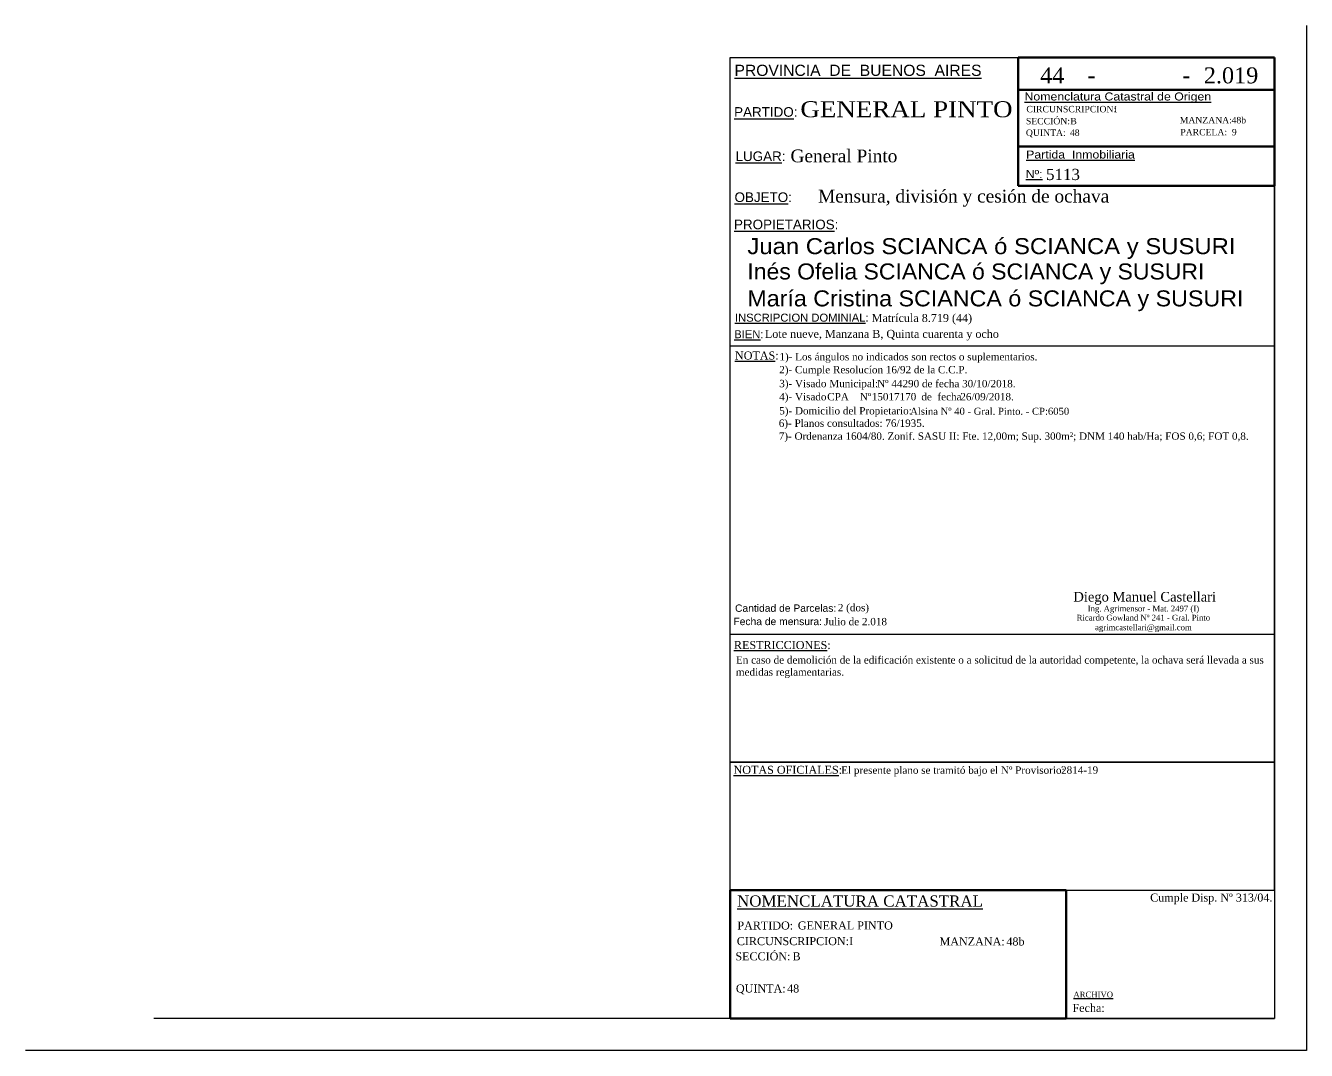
# Model space of a CAD drawing. Header units: feet. Extents: x 1554 to 7460, y 4629 to 11811.
# Drawn here: x 2283 to 2683, y 6400.5 to 6720.5 of the extents above; entities that cross this region are included whole.
import ezdxf
from ezdxf.enums import TextEntityAlignment as Align

# ---------------------------------------------------------------- set-up
doc = ezdxf.new("R2010")
doc.units = ezdxf.units.FT
doc.header["$MEASUREMENT"] = 0
doc.layers.get('0').update_dxf_attribs({"linetype": 'CONTINUOUS'})
doc.layers.add('CARATULA', color=7, linetype='CONTINUOUS')
doc.styles.add('ARIAL', font='arial.ttf')
doc.styles.get("Standard").update_dxf_attribs({"font": 'txt.SHX', "bigfont": 'whgtxt.shx'})
doc.styles.add('Time New Roman', font='times.ttf')
doc.styles.add('Times New Roman', font='times.ttf')

# ---------------------------------------------------------------- blocks, each defined once
blk = doc.blocks.new('MENS-V1-MA')
at = {"layer": 'CARATULA', "color": 8}
for p, q in [((0, 90), (90, 90)), ((0, 90), (90, 90)), ((0, 0), (0, 90)), ((90, 50), (90, 90)), ((90, 90), (90, 50)), ((90, 50), (170, 50)), ((170, 0), (170, 50)), ((0, 0), (170, 0)), ((0, 0), (170, 0))]:
    blk.add_line(p, q, dxfattribs=at)
at = {"layer": 'CARATULA', "color": 2, "style": 'ARIAL'}
for s, height, p in [('%%uPROVINCIA  DE  BUENOS  AIRES', 3.5, (1.39, 84.29)), ('%%uPARTIDO%%U:', 3, (1.27, 71.54)), ('%%uLUGAR%%U:', 3, (1.72, 57.71)), ('%%uOBJETO%%U:', 3, (1.4, 44.92)), ('%%UPROPIETARIOS%%U:', 3, (1.24, 36.42)), ('%%uINSCRIPCION DOMINIAL%%U:', 2.5, (1.54, 7.56)), ('%%uBIEN%%U:', 2.5, (1.33, 2.39))]:
    blk.add_text(s, height=height, dxfattribs=at).set_placement(p)
at = {"layer": 'CARATULA', "color": 3, "style": 'Time New Roman', "width": 8.977718, "flags": 4}
blk.add_attdef('PARTIDO', text='', height=5, dxfattribs=at).set_placement((21.95, 71.39), (88.23, 71.39), align=Align.FIT)
at = {"layer": 'CARATULA', "color": 3, "style": 'Time New Roman', "flags": 4}
for tag, p, height in [('LUGAR', (18.87, 57.31), 4), ('OBJETO', (19.93, 44.75), 4), ('INSCRIPCIONDOMINIAL', (44.25, 7.46), 2.5), ('BIEN', (10.89, 2.5), 2.5)]:
    blk.add_attdef(tag, p, '', height=height, dxfattribs=at)
at = {"layer": 'CARATULA', "color": 6, "style": 'ARIAL', "flags": 4}
for tag, width, p, p2 in [('PROPIETARIORENGLÓN1', 19.62236, (5.41, 28.64), (157.87, 28.64)), ('PROPIETARIORENGLÓN2', 19.908582, (5.41, 20.74), (160.09, 20.74)), ('PROPIETARIORENGLÓN3', 19.940384, (5.41, 12.32), (160.34, 12.32))]:
    blk.add_attdef(tag, text='', height=5, dxfattribs=dict(at, width=width)).set_placement(p, p2, align=Align.FIT)
blk = doc.blocks.new('MENS-V4-MA')
at = {"layer": 'CARATULA', "color": 8}
for p, q in [((0, 40), (170, 40)), ((0, 40), (170, 40)), ((0, 0), (0, 40)), ((170, 0), (170, 40)), ((0, 0), (170, 0)), ((170, 0), (0, 0))]:
    blk.add_line(p, q, dxfattribs=at)
at = {"layer": 'CARATULA', "color": 2, "style": 'Time New Roman'}
blk.add_text('%%uRESTRICCIONES%%U:', height=2.5, dxfattribs=at).set_placement((1.22, 35.33))
at = {"layer": 'CARATULA', "color": 3, "style": 'Time New Roman', "flags": 4}
for tag, p in [('RESTRICCION01', (1.84, 30.77)), ('RESTRICCION02', (1.84, 27.01)), ('RESTRICCION03', (1.84, 23.14)), ('RESTRICCION04', (1.84, 19.26)), ('RESTRICCION05', (1.84, 15.34)), ('RESTRICCION06', (1.84, 11.47)), ('RESTRICCION07', (1.84, 7.56)), ('RESTRICCION08', (1.84, 3.65))]:
    blk.add_attdef(tag, p, '', height=2.3, dxfattribs=at)
blk = doc.blocks.new('MENS-V5-MA')
at = {"layer": 'CARATULA', "color": 8}
for p, q in [((0, 40), (170, 40)), ((0, 0), (0, 40)), ((170, 0), (170, 40)), ((0, 0), (170, 0))]:
    blk.add_line(p, q, dxfattribs=at)
at = {"layer": 'CARATULA', "color": 2, "style": 'Time New Roman'}
blk.add_text('%%UNOTAS OFICIALES%%U:', height=2.5, dxfattribs=at).set_placement((1.1, 36.36))
at = {"layer": 'CARATULA', "color": 3, "style": 'Time New Roman'}
blk.add_text('El presente plano se tramitó bajo el Nº Provisorio:', height=2.3, dxfattribs=at).set_placement((34.73, 36.36))
at = {"layer": 'CARATULA', "color": 3, "style": 'Time New Roman', "flags": 4}
for tag, p in [('NROPROVISORIO', (103.39, 36.38)), ('NOTAOFICIAL01', (1.43, 31.27)), ('NOTAOFICIAL02', (1.64, 27.52)), ('NOTAOFICIAL03', (1.64, 24.04)), ('NOTAOFICIAL04', (1.64, 20.53)), ('NOTAOFICIAL05', (1.63, 16.8)), ('NOTAOFICIAL06', (1.64, 12.93)), ('NOTAOFICIAL07', (1.64, 9.11)), ('NOTAOFICIAL08', (1.64, 5.28))]:
    blk.add_attdef(tag, p, '', height=2.3, dxfattribs=at)
blk = doc.blocks.new('MENS-V6-MA')
at = {"layer": 'CARATULA', "color": 8, "lineweight": 80}
for p, q in [((105, 40), (0, 40)), ((0, 40), (0, 0)), ((105, 0), (105, 40)), ((105, 0), (0, 0))]:
    blk.add_line(p, q, dxfattribs=at)
at = {"layer": 'CARATULA', "color": 3, "style": 'Time New Roman'}
blk.add_text('%%UNOMENCLATURA CATASTRAL', height=3.5, dxfattribs=at).set_placement((2.19, 34.89))
at = {"layer": 'CARATULA', "color": 2, "linetype": 'Continuous', "lineweight": 25, "style": 'Times New Roman'}
for s, p in [('PARTIDO:', (2.29, 27.74)), ('CIRCUNSCRIPCION:', (2.12, 22.86))]:
    blk.add_text(s, height=2.5, dxfattribs=at).set_placement(p)
at = {"layer": 'CARATULA', "color": 3, "linetype": 'Continuous', "lineweight": 25, "style": 'Times New Roman'}
for tag, p in [('EXALTACION_DE_LA_CRUZ_XXXXXXX', (21.16, 27.76)), ('XXXXX', (86.53, 27.9)), ('XXXX', (37.22, 22.92)), ('XXXXXX', (86.31, 22.76)), ('XXX', (19.53, 18.12)), ('XXXXXX', (86.28, 17.66)), ('XXXXX', (20.19, 13.15)), ('XXXXXX', (17.83, 8.07))]:
    blk.add_attdef(tag, p, '', height=2.5, dxfattribs=at)
at = {"layer": 'CARATULA', "color": 2, "linetype": 'Continuous', "lineweight": 25, "style": 'Times New Roman'}
for tag, p in [('FRACCIÓN:', (65.91, 27.9)), ('PARCELA:', (65.67, 17.66)), ('CHACRA:', (1.82, 13.15))]:
    blk.add_attdef(tag, p, '', height=2.5, dxfattribs=at)
for tag, p in [('MANZANA:', (85.78, 22.76)), ('SECCIÓN:', (18.87, 18.12)), ('QUINTA:', (17.37, 8.07))]:
    blk.add_attdef(tag, text='', height=2.5, dxfattribs=at).set_placement(p, align=Align.RIGHT)
at = {"layer": 'CARATULA', "color": 3, "style": 'Time New Roman', "flags": 4}
blk.add_attdef('LOCALIDADFECHA', (3.81, 2.82), '', height=2.2, dxfattribs=at)
blk = doc.blocks.new('MENS-V3-MA')
at = {"layer": 'CARATULA', "color": 8}
for p, q in [((0, 90), (170, 90)), ((0, 0), (0, 90)), ((170, 0), (170, 90)), ((0, 0), (170, 0))]:
    blk.add_line(p, q, dxfattribs=at)
at = {"layer": 'CARATULA', "color": 2}
for s, height, style, p in [('%%UNOTAS%%U:', 2.5, 'Time New Roman', (1.54, 85.74)), ('Cantidad de Parcelas:', 2.3, 'ARIAL', (1.56, 6.95)), ('Fecha de mensura:', 2.3, 'ARIAL', (1.05, 2.79))]:
    blk.add_text(s, height=height, dxfattribs=dict(at, style=style)).set_placement(p)
at = {"layer": 'CARATULA', "color": 3, "style": 'Time New Roman'}
for s, p in [('2)- Cumple Resolucíon 16/92 de la C.C.P.', (15.36, 81.42)), ('3)- Visado Municipal:', (15.36, 77.09)), ('4)- Visado            Nº                  de  fecha', (15.36, 72.97)), ('5)- Domicilio del Propietario:', (15.36, 68.59))]:
    blk.add_text(s, height=2.3, dxfattribs=at).set_placement(p)
at = {"layer": 'CARATULA', "color": 3, "style": 'Time New Roman', "flags": 4}
for tag, p in [('NOTA1', (15.43, 85.47)), ('VISADOMUNICIPALNº', (45.93, 77.06)), ('CPA/CPI', (30.34, 72.97)), ('NºDEVISADO', (43.49, 72.97)), ('FECHADEVISADO', (65.99, 72.97)), ('DOMICILIOPROPIETARIO', (56.25, 68.48)), ('NOTA06', (15.22, 64.71)), ('NOTA07', (15.22, 60.66)), ('NOTA08', (15.22, 56.89)), ('NOTA09', (15.22, 52.93)), ('NOTA10', (15.22, 49.16)), ('NOTA11', (15.22, 45.41)), ('NOTA12', (15.22, 41.6)), ('NOTA13', (15.22, 37.73)), ('NOTA14', (15.22, 34.37)), ('NOTA15', (15.22, 30.83)), ('NOTA16', (15.22, 27.59)), ('NOTA17', (15.22, 24.04)), ('NOTA18', (15.22, 20.6)), ('CANTIDADPARCELAS', (33.66, 7.11)), ('FECHAMENSURA', (29.43, 2.74))]:
    blk.add_attdef(tag, p, '', height=2.3, dxfattribs=at)
at = {"layer": 'CARATULA', "color": 4, "style": 'Time New Roman', "flags": 4}
blk.add_attdef('NOMBREPROFESIONAL', text='', height=3, dxfattribs=at).set_placement((129.51, 10.15), align=Align.CENTER)
at = {"layer": 'CARATULA', "color": 2, "style": 'Time New Roman', "flags": 4}
for tag, p in [('TITULO-MATRICULANº', (129.09, 7.06)), ('DOMICILIOPROFESIONAL', (129.09, 4.22)), ('E-MAIL', (129.09, 1.2))]:
    blk.add_attdef(tag, text='', height=2, dxfattribs=at).set_placement(p, align=Align.CENTER)
blk = doc.blocks.new('MENS-V7-MA')
at = {"layer": 'CARATULA', "color": 8}
for p, q in [((0, 40), (65, 40)), ((0, 40), (0, 0)), ((65, 40), (65, 0)), ((0, 0), (65, 0))]:
    blk.add_line(p, q, dxfattribs=at)
at = {"layer": 'CARATULA', "color": 3, "style": 'Time New Roman'}
blk.add_text('%%uARCHIVO', height=1.8, dxfattribs=at).set_placement((2.24, 6.53))
at = {"layer": 'CARATULA', "color": 2, "style": 'Time New Roman'}
blk.add_text('Fecha:', height=2.5, dxfattribs=at).set_placement((1.95, 2))
at = {"layer": 'CARATULA', "color": 3, "insert": (26.2, 38.97), "char_height": 2.5, "width": 38.7986, "attachment_point": 1}
blk.add_mtext('\\fRomantic|b0|i0|c2|p2;\\C2;Cumple Disp. Nº 313/04.', dxfattribs=at)
at = {"layer": 'CARATULA', "color": 3, "style": 'Time New Roman', "flags": 4}
blk.add_attdef('FILEFECHA', (11.72, 1.86), '', height=2.5, dxfattribs=at)
blk = doc.blocks.new('MENS-V2-MA')
at = {"layer": 'CARATULA', "color": 8, "lineweight": 80}
for p, q in [((0, 40), (80, 40)), ((0, 40), (0, 0)), ((80, 40), (80, 0)), ((80, 30), (0, 30)), ((0, 12.26), (80, 12.26)), ((0, 0), (80, 0))]:
    blk.add_line(p, q, dxfattribs=at)
at = {"layer": 'CARATULA', "color": 3, "style": 'Time New Roman'}
for p in [(21.63, 32.04), (51.25, 32.04)]:
    blk.add_text('-', height=5, dxfattribs=at).set_placement(p)
at = {"layer": 'CARATULA', "color": 2, "style": 'ARIAL', "width": 1.1}
for s, p in [('%%uNomenclatura Catastral de Origen', (1.97, 26.62)), ('%%uPartida  Inmobiliaria', (2.48, 8.5)), ('%%UNº:', (2.35, 2.41))]:
    blk.add_text(s, height=2.5, dxfattribs=at).set_placement(p)
at = {"layer": 'CARATULA', "color": 2, "lineweight": 25, "style": 'Times New Roman'}
blk.add_text('CIRCUNSCRIPCION:', height=2, dxfattribs=at).set_placement((2.55, 22.94))
at = {"layer": 'CARATULA', "color": 3, "style": 'Time New Roman'}
for tag, p in [('XXX', (10.62, 31.97)), ('XXXX', (37.84, 31.97)), ('XXXX', (66.48, 31.97))]:
    blk.add_attdef(tag, text='', height=5, dxfattribs=at).set_placement(p, align=Align.CENTER)
at = {"layer": 'CARATULA', "color": 3, "linetype": 'Continuous', "lineweight": 25, "style": 'Times New Roman'}
for tag, p, height in [('XXXX', (29.92, 22.95), 2), ('XXXXX', (66.74, 23.08), 2), ('XXXXX', (16.28, 19.18), 2), ('XXXXX', (66.65, 19.49), 2), ('XXXXX', (16.15, 15.57), 2), ('XXXXXX', (66.72, 15.75), 2), ('1234567890123456789012345', (8.71, 1.78), 3.5)]:
    blk.add_attdef(tag, p, '', height=height, dxfattribs=at)
at = {"layer": 'CARATULA', "color": 2, "linetype": 'Continuous', "lineweight": 25, "style": 'Times New Roman'}
for tag, p in [('FRACCIÓN:', (50.63, 23.08)), ('SECCIÓN:', (2.41, 19.18)), ('MANZANA:', (50.45, 19.49)), ('CHACRA:', (2.41, 15.57)), ('PARCELA:', (50.63, 15.75))]:
    blk.add_attdef(tag, p, '', height=2, dxfattribs=at)

msp = doc.modelspace()

# ---------------------------------------------------------------- linework, layer by layer
at = {"color": 8}
msp.add_line((2502.996, 6410.485), (2502.996, 6710.485), dxfattribs=at)
at = {"layer": 'CARATULA', "color": 1, "linetype": 'Continuous'}
for p, q in [((2682.996, 6720.485), (2682.996, 6400.485)), ((2682.996, 6400.485), (2282.996, 6400.485))]:
    msp.add_line(p, q, dxfattribs=at)
at = {"layer": 'CARATULA', "color": 8, "linetype": 'Continuous'}
for p, q in [((2502.996, 6710.485), (2672.996, 6710.485)), ((2672.996, 6710.485), (2672.996, 6410.485)), ((2502.996, 6410.485), (2322.996, 6410.485)), ((2672.996, 6410.485), (2502.996, 6410.485))]:
    msp.add_line(p, q, dxfattribs=at)
at = {"layer": 'CARATULA', "color": 8}
for p, q in [((2502.996, 6710.485), (2672.996, 6710.485)), ((2502.996, 6620.485), (2672.996, 6620.485)), ((2502.996, 6620.485), (2672.996, 6620.485)), ((2672.996, 6530.485), (2672.996, 6620.485)), ((2502.996, 6530.485), (2672.996, 6530.485)), ((2502.996, 6530.485), (2672.996, 6530.485)), ((2672.996, 6410.485), (2502.996, 6410.485))]:
    msp.add_line(p, q, dxfattribs=at)

# ---------------------------------------------------------------- block references
ref = msp.add_blockref('MENS-V1-MA', (2502.996, 6620.485))
ref.add_attrib('PARTIDO', 'GENERAL PINTO', dxfattribs={"layer": 'CARATULA', "color": 3, "height": 5, "style": 'Time New Roman', "width": 1.142152, "flags": 4}).set_placement((2524.95, 6691.876), (2591.231, 6691.876), align=Align.FIT)
ref.add_attrib('LUGAR', 'General Pinto', (2521.87, 6677.799), dxfattribs={"layer": 'CARATULA', "color": 3, "height": 4, "style": 'Time New Roman', "flags": 4})
ref.add_attrib('OBJETO', '     Mensura, división y cesión de ochava', (2522.927, 6665.239), dxfattribs={"layer": 'CARATULA', "color": 3, "height": 4, "style": 'Time New Roman', "flags": 4})
ref.add_attrib('PROPIETARIORENGLÓN1', 'Juan Carlos SCIANCA ó SCIANCA y SUSURI', dxfattribs={"layer": 'CARATULA', "color": 6, "height": 5, "style": 'ARIAL', "width": 1.067278, "flags": 4}).set_placement((2508.41, 6649.121), (2660.864, 6649.121), align=Align.FIT)
ref.add_attrib('PROPIETARIORENGLÓN2', 'Inés Ofelia SCIANCA ó SCIANCA y SUSURI      ', dxfattribs={"layer": 'CARATULA', "color": 6, "height": 5, "style": 'ARIAL', "width": 1.027034, "flags": 4}).set_placement((2508.41, 6641.222), (2663.088, 6641.222), align=Align.FIT)
ref.add_attrib('PROPIETARIORENGLÓN3', 'María Cristina SCIANCA ó SCIANCA y SUSURI', dxfattribs={"layer": 'CARATULA', "color": 6, "height": 5, "style": 'ARIAL', "width": 1.039455, "flags": 4}).set_placement((2508.41, 6632.81), (2663.335, 6632.81), align=Align.FIT)
ref.add_attrib('INSCRIPCIONDOMINIAL', 'Matrícula 8.719 (44)', (2547.244, 6627.942), dxfattribs={"layer": 'CARATULA', "color": 3, "height": 2.5, "style": 'Time New Roman', "flags": 4})
ref.add_attrib('BIEN', 'Lote nueve, Manzana B, Quinta cuarenta y ocho', (2513.884, 6622.982), dxfattribs={"layer": 'CARATULA', "color": 3, "height": 2.5, "style": 'Time New Roman', "flags": 4})
ref = msp.add_blockref('MENS-V2-MA', (2592.996, 6670.485))
ref.add_attrib('SECCIÓN:', 'SECCIÓN:', (2595.406, 6689.665), dxfattribs={"layer": 'CARATULA', "color": 2, "linetype": 'Continuous', "lineweight": 25, "height": 2, "style": 'Times New Roman'})
ref.add_attrib('CHACRA:', 'QUINTA:', (2595.41, 6686.055), dxfattribs={"layer": 'CARATULA', "color": 2, "linetype": 'Continuous', "lineweight": 25, "height": 2, "style": 'Times New Roman'})
ref.add_attrib('MANZANA:', 'MANZANA:', (2643.45, 6689.973), dxfattribs={"layer": 'CARATULA', "color": 2, "linetype": 'Continuous', "lineweight": 25, "height": 2, "style": 'Times New Roman'})
ref.add_attrib('PARCELA:', 'PARCELA:', (2643.625, 6686.232), dxfattribs={"layer": 'CARATULA', "color": 2, "linetype": 'Continuous', "lineweight": 25, "height": 2, "style": 'Times New Roman'})
ref.add_attrib('XXX', '44', dxfattribs={"layer": 'CARATULA', "color": 3, "height": 5, "style": 'Time New Roman'}).set_placement((2603.619, 6702.454), align=Align.CENTER)
ref.add_attrib('XXXX', '2.019', dxfattribs={"layer": 'CARATULA', "color": 3, "height": 5, "style": 'Time New Roman'}).set_placement((2659.473, 6702.454), align=Align.CENTER)
ref.add_attrib('XXXX', 'I', (2622.918, 6693.431), dxfattribs={"layer": 'CARATULA', "color": 3, "linetype": 'Continuous', "lineweight": 25, "height": 2, "style": 'Times New Roman'})
ref.add_attrib('XXXXX', 'B', (2609.274, 6689.665), dxfattribs={"layer": 'CARATULA', "color": 3, "linetype": 'Continuous', "lineweight": 25, "height": 2, "style": 'Times New Roman'})
ref.add_attrib('XXXXX', '48', (2609.142, 6686.055), dxfattribs={"layer": 'CARATULA', "color": 3, "linetype": 'Continuous', "lineweight": 25, "height": 2, "style": 'Times New Roman'})
ref.add_attrib('XXXXX', '48b', (2659.642, 6689.973), dxfattribs={"layer": 'CARATULA', "color": 3, "linetype": 'Continuous', "lineweight": 25, "height": 2, "style": 'Times New Roman'})
ref.add_attrib('XXXXXX', '9', (2659.717, 6686.232), dxfattribs={"layer": 'CARATULA', "color": 3, "linetype": 'Continuous', "lineweight": 25, "height": 2, "style": 'Times New Roman'})
ref.add_attrib('1234567890123456789012345', '5113', (2601.702, 6672.262), dxfattribs={"layer": 'CARATULA', "color": 3, "linetype": 'Continuous', "lineweight": 25, "height": 3.5, "style": 'Times New Roman'})
ref = msp.add_blockref('MENS-V3-MA', (2502.996, 6530.485))
ref.add_attrib('NOTA1', '1)- Los ángulos no indicados son rectos o suplementarios.', (2518.425, 6615.951), dxfattribs={"layer": 'CARATULA', "color": 3, "height": 2.3, "style": 'Time New Roman', "flags": 4})
ref.add_attrib('VISADOMUNICIPALNº', 'Nº 44290 de fecha 30/10/2018.', (2548.929, 6607.548), dxfattribs={"layer": 'CARATULA', "color": 3, "height": 2.3, "style": 'Time New Roman', "flags": 4})
ref.add_attrib('CPA/CPI', 'CPA', (2533.34, 6603.457), dxfattribs={"layer": 'CARATULA', "color": 3, "height": 2.3, "style": 'Time New Roman', "flags": 4})
ref.add_attrib('NºDEVISADO', '15017170', (2547.266, 6603.457), dxfattribs={"layer": 'CARATULA', "color": 3, "height": 2.3, "style": 'Time New Roman', "flags": 4})
ref.add_attrib('FECHADEVISADO', '26/09/2018.', (2574.929, 6603.457), dxfattribs={"layer": 'CARATULA', "color": 3, "height": 2.3, "style": 'Time New Roman', "flags": 4})
ref.add_attrib('DOMICILIOPROPIETARIO', 'Alsina Nº 40 - Gral. Pinto. - CP:6050', (2559.251, 6598.961), dxfattribs={"layer": 'CARATULA', "color": 3, "height": 2.2, "style": 'Time New Roman', "flags": 4})
ref.add_attrib('NOTA06', '6)- Planos consultados: 76/1935.', (2518.219, 6595.193), dxfattribs={"layer": 'CARATULA', "color": 3, "height": 2.3, "style": 'Time New Roman', "flags": 4})
ref.add_attrib('NOTA07', '7)- Ordenanza 1604/80. Zonif. SASU II: Fte. 12,00m; Sup. 300m²; DNM 140 hab/Ha; FOS 0,6; FOT 0,8.', (2518.219, 6591.15), dxfattribs={"layer": 'CARATULA', "color": 3, "height": 2.3, "style": 'Time New Roman', "flags": 4})
ref.add_attrib('CANTIDADPARCELAS', '2 (dos)', (2536.656, 6537.599), dxfattribs={"layer": 'CARATULA', "color": 3, "height": 2.3, "style": 'Time New Roman', "flags": 4})
ref.add_attrib('FECHAMENSURA', 'Julio de 2.018', (2532.424, 6533.226), dxfattribs={"layer": 'CARATULA', "color": 3, "height": 2.3, "style": 'Time New Roman', "flags": 4})
ref.add_attrib('NOMBREPROFESIONAL', 'Diego Manuel Castellari', dxfattribs={"layer": 'CARATULA', "color": 4, "height": 3, "style": 'Time New Roman', "flags": 4}).set_placement((2632.503, 6540.636), align=Align.CENTER)
ref.add_attrib('TITULO-MATRICULANº', 'Ing. Agrimensor - Mat. 2497 (I)', dxfattribs={"layer": 'CARATULA', "color": 2, "height": 1.8, "style": 'Time New Roman', "flags": 4}).set_placement((2632.091, 6537.548), align=Align.CENTER)
ref.add_attrib('DOMICILIOPROFESIONAL', 'Ricardo Gowland Nº 241 - Gral. Pinto', dxfattribs={"layer": 'CARATULA', "color": 2, "height": 1.8, "style": 'Time New Roman', "flags": 4}).set_placement((2632.091, 6534.706), align=Align.CENTER)
ref.add_attrib('E-MAIL', 'agrimcastellari@gmail.com', dxfattribs={"layer": 'CARATULA', "color": 2, "height": 1.8, "style": 'Time New Roman', "flags": 4}).set_placement((2632.091, 6531.684), align=Align.CENTER)
ref = msp.add_blockref('MENS-V4-MA', (2502.996, 6490.485))
ref.add_attrib('RESTRICCION01', 'En caso de demolición de la edificación existente o a solicitud de la autoridad competente, la ochava será llevada a sus', (2504.837, 6521.26), dxfattribs={"layer": 'CARATULA', "color": 3, "height": 2.3, "style": 'Time New Roman', "flags": 4})
ref.add_attrib('RESTRICCION02', 'medidas reglamentarias.', (2504.837, 6517.494), dxfattribs={"layer": 'CARATULA', "color": 3, "height": 2.3, "style": 'Time New Roman', "flags": 4})
ref = msp.add_blockref('MENS-V5-MA', (2502.996, 6450.485))
ref.add_attrib('NROPROVISORIO', '2814-19', (2606.385, 6486.866), dxfattribs={"layer": 'CARATULA', "color": 3, "height": 2.3, "style": 'Time New Roman', "flags": 4})
ref = msp.add_blockref('MENS-V6-MA', (2502.996, 6410.485))
ref.add_attrib('SECCIÓN:', 'SECCIÓN:', dxfattribs={"layer": 'CARATULA', "color": 2, "linetype": 'Continuous', "lineweight": 25, "height": 2.5, "style": 'Times New Roman'}).set_placement((2521.867, 6428.603), align=Align.RIGHT)
ref.add_attrib('QUINTA:', 'QUINTA:', dxfattribs={"layer": 'CARATULA', "color": 2, "linetype": 'Continuous', "lineweight": 25, "height": 2.5, "style": 'Times New Roman'}).set_placement((2520.362, 6418.559), align=Align.RIGHT)
ref.add_attrib('MANZANA:', 'MANZANA:', dxfattribs={"layer": 'CARATULA', "color": 2, "linetype": 'Continuous', "lineweight": 25, "height": 2.5, "style": 'Times New Roman'}).set_placement((2588.778, 6433.243), align=Align.RIGHT)
ref.add_attrib('EXALTACION_DE_LA_CRUZ_XXXXXXX', 'GENERAL PINTO', (2524.158, 6438.243), dxfattribs={"layer": 'CARATULA', "color": 3, "linetype": 'Continuous', "lineweight": 25, "height": 2.5, "style": 'Times New Roman'})
ref.add_attrib('XXXX', 'I', (2540.218, 6433.4), dxfattribs={"layer": 'CARATULA', "color": 3, "linetype": 'Continuous', "lineweight": 25, "height": 2.5, "style": 'Times New Roman'})
ref.add_attrib('XXX', 'B', (2522.528, 6428.603), dxfattribs={"layer": 'CARATULA', "color": 3, "linetype": 'Continuous', "lineweight": 25, "height": 2.5, "style": 'Times New Roman'})
ref.add_attrib('XXXXXX', '48', (2520.825, 6418.559), dxfattribs={"layer": 'CARATULA', "color": 3, "linetype": 'Continuous', "lineweight": 25, "height": 2.5, "style": 'Times New Roman'})
ref.add_attrib('XXXXXX', '48b', (2589.307, 6433.243), dxfattribs={"layer": 'CARATULA', "color": 3, "linetype": 'Continuous', "lineweight": 25, "height": 2.5, "style": 'Times New Roman'})
msp.add_blockref('MENS-V7-MA', (2607.996, 6410.485))

doc.saveas('drawing.dxf')
